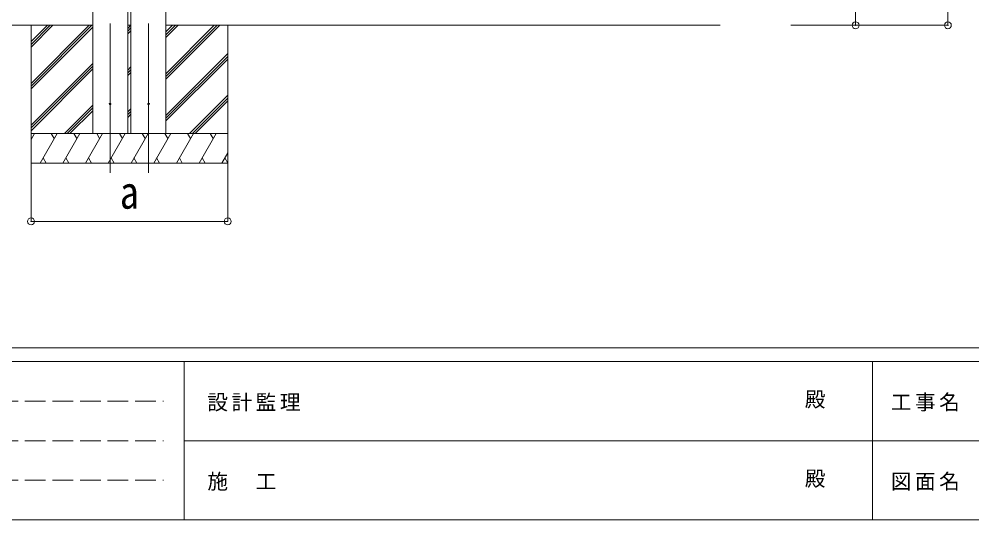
# Model space of a CAD drawing. Units: millimetres at full size; details may follow other scales. Extents: x -9783 to 9892, y -6828 to 6752.
# Drawn here: x -4808 to 35, y -6828 to -4283 of the extents above; entities that cross this region are included whole.
import ezdxf
from ezdxf.enums import TextEntityAlignment as Align

# ---------------------------------------------------------------- set-up
doc = ezdxf.new("R2010")
doc.units = ezdxf.units.MM
doc.header["$LTSCALE"] = 35
doc.header["$PDMODE"] = 32
doc.header["$PDSIZE"] = 35
doc.linetypes.add('DASHED3', pattern=[4, 3, -1])
for name, color, linetype, lineweight in [('0-0_0', 7, 'Continuous', 9), ('0-1_本体', 4, 'Continuous', 9), ('0-2_部品', 7, 'Continuous', 9), ('0-8_PARTS2', 2, 'Continuous', 9), ('0-A_寸法', 6, 'Continuous', 9), ('F-0_240', 7, 'Continuous', 9)]:
    doc.layers.add(name, color=color, linetype=linetype, lineweight=lineweight)
doc.styles.add('ＭＳ ゴシック', font='')
doc.styles.get('ＭＳ ゴシック').set_extended_font_data('MS Gothic')

msp = doc.modelspace()

# ---------------------------------------------------------------- linework, layer by layer
at = {"layer": '0-0_0', "color": 6}
for p, q in [((-87.03, -4314.43), (-87.03, -856.03)), ((-556.04, -1057.33), (-556.04, -4314.43))]:
    msp.add_line(p, q, dxfattribs=at)
at = {"layer": '0-0_0'}
for p, q in [((-7251.38, -4314.43), (-4433.64, -4314.43)), ((-4747.41, -4314.43), (-4747.41, -5014.43)), ((-4747.41, -4609.76), (-4452.08, -4314.43)), ((-4747.41, -4623.9), (-4437.94, -4314.43)), ((-4747.41, -4397.62), (-4664.22, -4314.43)), ((-4747.41, -4411.77), (-4650.07, -4314.43)), ((-4747.41, -4425.91), (-4635.93, -4314.43)), ((-4747.41, -4638.04), (-4433.64, -4324.28)), ((-4255.64, -4330.13), (-4239.64, -4314.13)), ((-4255.64, -4314.43), (-4239.64, -4314.43)), ((-4255.64, -4344.27), (-4239.64, -4328.27)), ((-4255.64, -4358.41), (-4239.64, -4342.41)), ((-4061.64, -4314.43), (-1244.71, -4314.43)), ((-4061.64, -4588.68), (-3787.4, -4314.43)), ((-4061.64, -4560.39), (-3815.68, -4314.43)), ((-4061.64, -4574.53), (-3801.54, -4314.43)), ((-4061.64, -4376.54), (-3999.53, -4314.43)), ((-4061.64, -4362.4), (-4013.67, -4314.43)), ((-4061.64, -4348.26), (-4027.81, -4314.43)), ((-3747.41, -4314.43), (-3747.41, -5014.43)), ((-4061.64, -4772.52), (-3747.41, -4458.29)), ((-4061.64, -4786.66), (-3747.41, -4472.43)), ((-4061.64, -4800.81), (-3747.41, -4486.58)), ((-4747.41, -4821.89), (-4433.64, -4508.13)), ((-4747.41, -4836.03), (-4433.64, -4522.27)), ((-4747.41, -4850.17), (-4433.64, -4536.41)), ((-4255.64, -4542.26), (-4239.64, -4526.26)), ((-4255.64, -4556.4), (-4239.64, -4540.4)), ((-4255.64, -4570.54), (-4239.64, -4554.54)), ((-3941.42, -4864.43), (-3747.41, -4670.42)), ((-3927.28, -4864.43), (-3747.41, -4684.56)), ((-4577.82, -4864.43), (-4433.64, -4720.26)), ((-4563.68, -4864.43), (-4433.64, -4734.4)), ((-4255.64, -4754.39), (-4239.64, -4738.39)), ((-3913.13, -4864.43), (-3747.41, -4698.71)), ((-4549.53, -4864.43), (-4433.64, -4748.54)), ((-4255.64, -4768.53), (-4239.64, -4752.53)), ((-4255.64, -4782.67), (-4239.64, -4766.67)), ((-3747.41, -4864.43), (-4747.41, -4864.43)), ((-4747.41, -4894.67), (-4729.95, -4864.43)), ((-4744.95, -4890.41), (-4747.41, -4886.16)), ((-4701.08, -5014.43), (-4614.48, -4864.43)), ((-4629.48, -4890.41), (-4644.49, -4864.43)), ((-4585.62, -5014.43), (-4499.01, -4864.43)), ((-4514.01, -4890.41), (-4529.02, -4864.43)), ((-4470.14, -5014.43), (-4383.54, -4864.43)), ((-4398.54, -4890.41), (-4413.54, -4864.43)), ((-4354.67, -5014.43), (-4268.07, -4864.43)), ((-4283.07, -4890.41), (-4298.07, -4864.43)), ((-4239.2, -5014.43), (-4152.6, -4864.43)), ((-4167.6, -4890.41), (-4182.6, -4864.43)), ((-4123.73, -5014.43), (-4037.13, -4864.43)), ((-4052.13, -4890.41), (-4067.13, -4864.43)), ((-4008.26, -5014.43), (-3921.66, -4864.43)), ((-3951.66, -4864.43), (-3936.66, -4890.41)), ((-3892.79, -5014.43), (-3806.19, -4864.43)), ((-3821.19, -4890.41), (-3836.19, -4864.43)), ((-4686.09, -4988.45), (-4671.09, -5014.43)), ((-4570.62, -4988.45), (-4555.62, -5014.43)), ((-4455.15, -4988.45), (-4440.15, -5014.43)), ((-4339.67, -4988.45), (-4324.68, -5014.43)), ((-4224.2, -4988.45), (-4209.21, -5014.43)), ((-4108.74, -4988.45), (-4093.74, -5014.43)), ((-3993.27, -4988.45), (-3978.27, -5014.43)), ((-3877.79, -4988.45), (-3862.8, -5014.43)), ((-3777.32, -5014.43), (-3747.41, -4962.62)), ((-3762.32, -4988.45), (-3747.41, -5014.43)), ((-4747.41, -5014.43), (-3747.41, -5014.43))]:
    msp.add_line(p, q, dxfattribs=at)
at = {"layer": '0-1_本体'}
for p, q in [((-4433.64, -1384.44), (-4433.64, -4864.44)), ((-4433.64, -1384.44), (-4433.64, -4864.44)), ((-4061.64, -1384.44), (-4061.64, -4864.44)), ((-4061.64, -1384.44), (-4061.64, -4864.44)), ((-4255.64, -4864.44), (-4255.64, -1563)), ((-4255.64, -4864.44), (-4255.64, -1563)), ((-4239.64, -4864.44), (-4239.64, -1563)), ((-4239.64, -4864.44), (-4239.64, -1563))]:
    msp.add_line(p, q, dxfattribs=at)
at = {"layer": '0-2_部品', "color": 4}
for centre in [(-4345.4, -4714.44), (-4149.89, -4714.44)]:
    msp.add_circle(centre, 4.5, dxfattribs=at)
at = {"layer": '0-8_PARTS2'}
for p, q in [((-4345.4, -4305.22), (-4345.4, -5064.43)), ((-4149.89, -4305.22), (-4149.89, -5064.43))]:
    msp.add_line(p, q, dxfattribs=at)
at = {"layer": '0-A_寸法'}
for p, q in [((-556.04, -4314.43), (-884.87, -4314.43)), ((-87.03, -4314.43), (-556.04, -4314.43)), ((-4747.41, -5310.82), (-4747.41, -5014.43)), ((-4747.41, -5070.84), (-4747.41, -5014.43)), ((-3747.41, -5310.82), (-3747.41, -5014.43)), ((-4747.41, -5310.82), (-3747.41, -5310.82))]:
    msp.add_line(p, q, dxfattribs=at)
for p in [(-556.04, -4314.43), (-87.03, -4314.43), (-4747.41, -5310.82), (-3747.41, -5310.82)]:
    msp.add_point(p, dxfattribs=at)
at = {"layer": 'F-0_240', "color": 5}
for p, q in [((-9783.03, -5953.1), (9396.97, -5953.1)), ((-9783.03, -6023.1), (6285.75, -6023.1)), ((-3969.25, -6023.1), (-3969.25, -6828.1)), ((-469.25, -6023.1), (-469.25, -6828.1)), ((-3969.25, -6425.6), (3205.75, -6425.6)), ((-9783.03, -6828.1), (9396.97, -6828.1))]:
    msp.add_line(p, q, dxfattribs=at)
at = {"layer": 'F-0_240', "color": 4, "linetype": 'DASHED3'}
for p, q in [((-9678.03, -6224.35), (-4074.25, -6224.35)), ((-9678.03, -6425.6), (-4074.25, -6425.6)), ((-9678.03, -6626.85), (-4074.25, -6626.85))]:
    msp.add_line(p, q, dxfattribs=at)

# ---------------------------------------------------------------- texts
at = {"layer": '0-A_寸法', "color": 7, "style": 'ＭＳ ゴシック', "width": 0.85}
msp.add_text('a', height=166.8, dxfattribs=at).set_placement((-4296.17, -5296.44), align=Align.BOTTOM_LEFT)
at = {"layer": 'F-0_240', "style": 'ＭＳ ゴシック'}
for p in [(-814.24, -6276.85), (-814.24, -6679.35)]:
    msp.add_text('殿', height=76.98, dxfattribs=at).set_placement(p, align=Align.BOTTOM_LEFT)
at = {"layer": 'F-0_240', "char_height": 76.98, "attachment_point": 7, "style": 'ＭＳ ゴシック'}
for s, insert in [('\\T1.17;設計監理', (-3851.04, -6276.85)), ('\\T1.17;工事名', (-376.96, -6276.85)), ('\\T1.17;施\u3000工', (-3851.04, -6679.35)), ('\\T1.17;図面名', (-376.96, -6679.35))]:
    msp.add_mtext(s, dxfattribs=dict(at, insert=insert))

doc.saveas('drawing.dxf')
